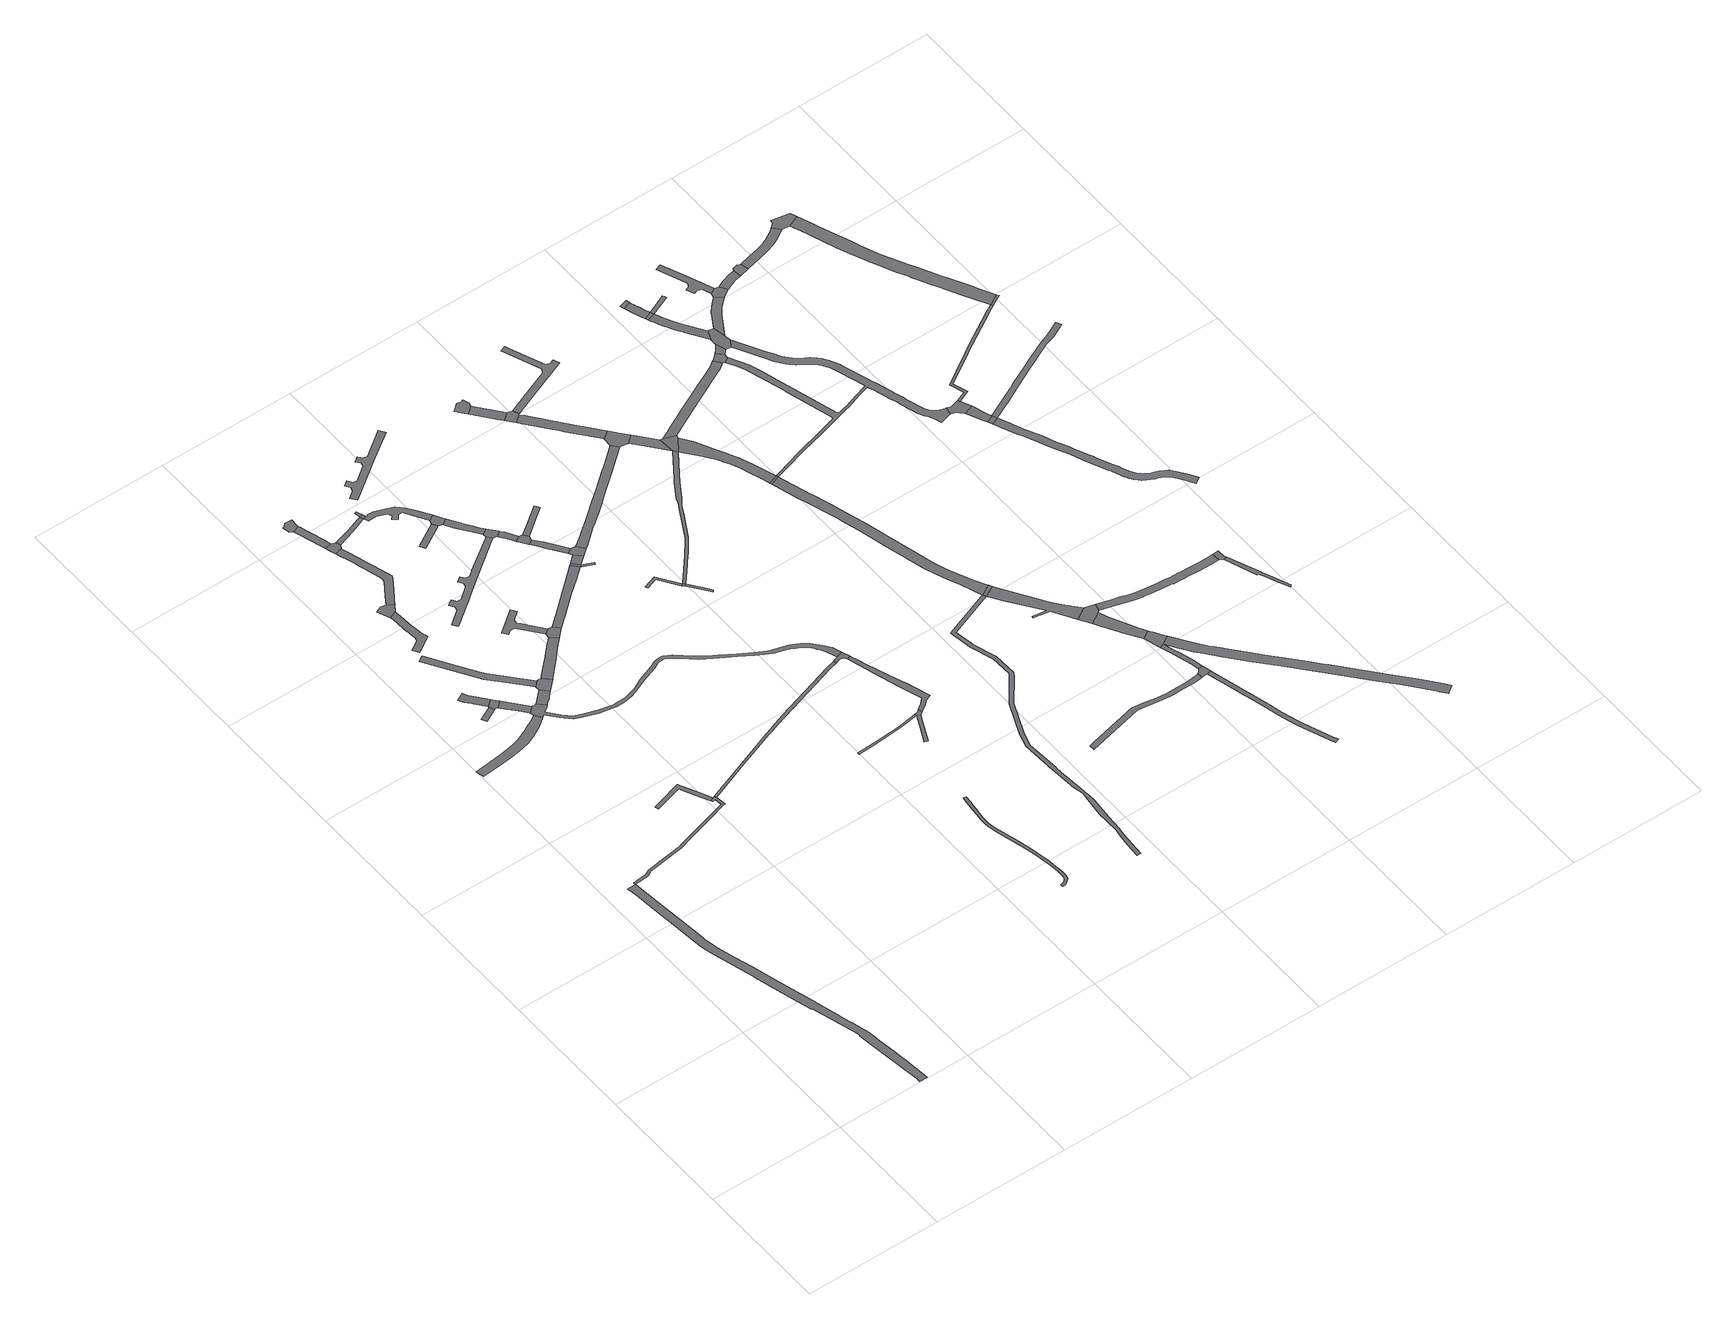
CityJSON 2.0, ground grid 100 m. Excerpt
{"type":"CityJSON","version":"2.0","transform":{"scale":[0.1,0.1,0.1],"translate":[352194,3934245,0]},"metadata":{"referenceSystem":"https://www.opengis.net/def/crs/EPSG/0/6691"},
"CityObjects":{
"road1":{"type":"Road","attributes":{"RoadStructureAttribute.sectionType":"1"},"geometry":[{"type":"MultiSurface","lod":"1","boundaries":[[[0,1,2,3,4,5,6,7,8,9,10,11,12,13,14,15,16,17,18,19,20,21,22,23,24,25,26,27,28,29,30,31,32,33,34,35,36,37,38,39,40,41,42,43,44,45,46,47,48,49,50,51,52,53,54,55,56,57,58,59]]]}]},
"road2":{"type":"Road","attributes":{"RoadStructureAttribute.sectionType":"1"},"geometry":[{"type":"MultiSurface","lod":"1","boundaries":[[[60,61,62,63,64,65,66,67,68,69,70,71,72,73,74,75,76,58,77,78,79,80,81,82,83,84,85,86,87,88,89,90,91,92,93,94,95]]]}]},
"road3":{"type":"Road","attributes":{"RoadStructureAttribute.sectionType":"1"},"geometry":[{"type":"MultiSurface","lod":"1","boundaries":[[[96,97,98,99,100,101,102,103,104,105,106,107,108,109,110,111,112,113,114,115,116,117,118,119,120]]]}]},
"road4":{"type":"Road","attributes":{"RoadStructureAttribute.sectionType":"1"},"geometry":[{"type":"MultiSurface","lod":"1","boundaries":[[[121,122,123,124]]]}]},
"road5":{"type":"Road","attributes":{"RoadStructureAttribute.sectionType":"1"},"geometry":[{"type":"MultiSurface","lod":"1","boundaries":[[[125,126,127,128,129,130,131,132]]]}]},
"road6":{"type":"Road","geometry":[{"type":"MultiSurface","lod":"1","boundaries":[[[133,134,129,128,121,124,135,136]]]}]},
"road7":{"type":"Road","geometry":[{"type":"MultiSurface","lod":"1","boundaries":[[[137,138,139,140,141,142,143,144,145,60,95]]]}]},
"road8":{"type":"Road","attributes":{"RoadStructureAttribute.sectionType":"1"},"geometry":[{"type":"MultiSurface","lod":"1","boundaries":[[[146,147,133,136,148,149,150,151]]]}]},
"road9":{"type":"Road","attributes":{"RoadStructureAttribute.sectionType":"1"},"geometry":[{"type":"MultiSurface","lod":"1","boundaries":[[[152,153,154,155,156,157,158,159,160,161,162,163,164,165,166,167,168,169,170]]]}]},
"road10":{"type":"Road","attributes":{"RoadStructureAttribute.sectionType":"1"},"geometry":[{"type":"MultiSurface","lod":"1","boundaries":[[[171,172,173,174,175,176,177,178,179,180,181,182,183,184,185,186,187,188,189,190,191,192,193,194]]]}]},
"road11":{"type":"Road","geometry":[{"type":"MultiSurface","lod":"1","boundaries":[[[195,196,197,198,199,200,201,202,203,204]]]}]},
"road12":{"type":"Road","geometry":[{"type":"MultiSurface","lod":"1","boundaries":[[[205,206,207,208,209,171,194]]]}]},
"road13":{"type":"Road","geometry":[{"type":"MultiSurface","lod":"1","boundaries":[[[210,211,170,169,204,203,212]]]}]},
"road14":{"type":"Road","attributes":{"RoadStructureAttribute.sectionType":"1"},"geometry":[{"type":"MultiSurface","lod":"1","boundaries":[[[213,214,215,216,217,218,219,220,221,222,223,224,225,226,227,228,229,230,231,232,233,234,235,206,205]]]}]},
"road15":{"type":"Road","geometry":[{"type":"MultiSurface","lod":"1","boundaries":[[[236,237,238,239,240,241,242,243]]]}]},
"road16":{"type":"Road","attributes":{"RoadStructureAttribute.sectionType":"1"},"geometry":[{"type":"MultiSurface","lod":"1","boundaries":[[[244,245,246,247,236,243,248,249,250,251,252,253,254]]]}]},
"road17":{"type":"Road","geometry":[{"type":"MultiSurface","lod":"1","boundaries":[[[253,255,225,224,256,257,254]]]}]},
"road18":{"type":"Road","attributes":{"RoadStructureAttribute.sectionType":"1"},"geometry":[{"type":"MultiSurface","lod":"1","boundaries":[[[258,259,260,261,262,263,264,265,266,267,268,269,270,271,272,273,274,275,276,277,210,212]]]}]},
"road19":{"type":"Road","geometry":[{"type":"MultiSurface","lod":"1","boundaries":[[[278,279,280,281,282,283,284,285,286,287,288,289,290]]]}]},
"road20":{"type":"Road","attributes":{"RoadStructureAttribute.sectionType":"1"},"geometry":[{"type":"MultiSurface","lod":"1","boundaries":[[[291,292,293,294,295,296,297,298,299,300,301,302,303,304,305,306,307,257,256]]]}]},
"road21":{"type":"Road","geometry":[{"type":"MultiSurface","lod":"1","boundaries":[[[289,308,268,267,309,310,290]]]}]},
"road22":{"type":"Road","attributes":{"RoadStructureAttribute.sectionType":"1"},"geometry":[{"type":"MultiSurface","lod":"1","boundaries":[[[311,312,313,314,315,316,317,318,319,320,321,322,323,324,325,326,327,328,329,330,331,332,333,334,335,336,337,338,339,340,341]]]}]},
"road23":{"type":"Road","geometry":[{"type":"MultiSurface","lod":"1","boundaries":[[[342,343,299,298,344,345]]]}]},
"road24":{"type":"Road","geometry":[{"type":"MultiSurface","lod":"1","boundaries":[[[346,347,342,345]]]}]},
"road25":{"type":"Road","attributes":{"RoadStructureAttribute.sectionType":"1"},"geometry":[{"type":"MultiSurface","lod":"1","boundaries":[[[106,105,348,349,350,351,352,353,354,355,356,357,358,359,360,361,362,363,364,365,366,367,368,369,370,371,372,373,374,375,376,377,378,379,380,381,382,383,384,385,386,387,388,389,390,391,392,393,394,395,396,397,398,399,400,401,402,403,404,405,406,407,408,409,410,411,412,413,414,415,416,417,418,419,420,421,422,423,424,425,426,427,428,429,430,431,432,433,434,435,436,198,197,437,438,439,440,146,151]]]}]},
"road26":{"type":"Road","attributes":{"RoadStructureAttribute.sectionType":"1"},"geometry":[{"type":"MultiSurface","lod":"1","boundaries":[[[441,442,443,444,445,446,447,94,93,448,449,450,451,452,453,454,455]]]}]},
"road27":{"type":"Road","attributes":{"RoadStructureAttribute.sectionType":"1"},"geometry":[{"type":"MultiSurface","lod":"1","boundaries":[[[456,457,458,459]]]}]},
"road28":{"type":"Road","attributes":{"RoadStructureAttribute.sectionType":"1"},"geometry":[{"type":"MultiSurface","lod":"1","boundaries":[[[460,461,462,463,464,465,466,467,468,344,298,469,470,471,472,473,474,475,476,477,478,479,480,481]]]}]},
"road29":{"type":"Road","attributes":{"RoadStructureAttribute.sectionType":"1"},"geometry":[{"type":"MultiSurface","lod":"1","boundaries":[[[482,483,484,485,486,487,488,489,490,491,492,493,494,495,496,497,498,499,500,501,502,503,504,505,506,507,508,509,510,511,512,513,514,515,516,517,518,519,520,521,522,523,524,525,526,527,528,529,530,531,532,533,534,535,536,537,538,539]]]}]},
"road30":{"type":"Road","attributes":{"RoadStructureAttribute.sectionType":"1"},"geometry":[{"type":"MultiSurface","lod":"1","boundaries":[[[540,541,542,543,544,545,546,547,310,309,548,549,550,551,552,553,554]]]}]},
"road31":{"type":"Road","geometry":[{"type":"MultiSurface","lod":"1","boundaries":[[[480,459,458,555,556,557,558,481]]]}]},
"road32":{"type":"Road","attributes":{"RoadStructureAttribute.sectionType":"1"},"geometry":[{"type":"MultiSurface","lod":"1","boundaries":[[[556,559,560,561,562,563,564,565,566,557]]]}]},
"road33":{"type":"Road","geometry":[{"type":"MultiSurface","lod":"1","boundaries":[[[340,567,568,569,570,562,561,341]]]}]},
"road34":{"type":"Road","attributes":{"RoadStructureAttribute.sectionType":"1"},"geometry":[{"type":"MultiSurface","lod":"1","boundaries":[[[571,572,573,574,575,576,577,578,579,580,581,582,583,584,585,586,587,588]]]}]},
"road35":{"type":"Road","attributes":{"RoadStructureAttribute.sectionType":"1"},"geometry":[{"type":"MultiSurface","lod":"1","boundaries":[[[589,590,591,568,567,592,593,594]]]}]},
"road36":{"type":"Road","geometry":[{"type":"MultiSurface","lod":"1","boundaries":[[[595,596,597,598,599,589,594]]]}]},
"road37":{"type":"Road","attributes":{"RoadStructureAttribute.sectionType":"1"},"geometry":[{"type":"MultiSurface","lod":"1","boundaries":[[[600,601,602,603,604,605,606,607,608,609,610,611,612,613,607]]]}]},
"road38":{"type":"Road","geometry":[{"type":"MultiSurface","lod":"1","boundaries":[[[614,540,554,615,616]]]}]},
"road39":{"type":"Road","attributes":{"RoadStructureAttribute.sectionType":"1"},"geometry":[{"type":"MultiSurface","lod":"1","boundaries":[[[617,618,619,597,596,620,621,622,623,624]]]}]},
"road40":{"type":"Road","attributes":{"RoadStructureAttribute.sectionType":"1"},"geometry":[{"type":"MultiSurface","lod":"1","boundaries":[[[625,626,614,616]]]}]},
"road41":{"type":"Road","geometry":[{"type":"MultiSurface","lod":"1","boundaries":[[[615,627,628,616]]]}]},
"road42":{"type":"Road","geometry":[{"type":"MultiSurface","lod":"1","boundaries":[[[629,626,625,630,631,632,617,624]]]}]},
"road43":{"type":"Road","attributes":{"RoadStructureAttribute.sectionType":"1"},"geometry":[{"type":"MultiSurface","lod":"1","boundaries":[[[598,633,634,635,636,599]]]}]},
"road44":{"type":"Road","attributes":{"RoadStructureAttribute.sectionType":"1"},"geometry":[{"type":"MultiSurface","lod":"1","boundaries":[[[637,638,639,640,641,642]]]}]},
"road45":{"type":"Road","geometry":[{"type":"MultiSurface","lod":"1","boundaries":[[[643,644,600,607,613,645]]]}]},
"road46":{"type":"Road","geometry":[{"type":"MultiSurface","lod":"1","boundaries":[[[637,642,646,647]]]}]},
"road47":{"type":"Road","attributes":{"RoadStructureAttribute.sectionType":"1"},"geometry":[{"type":"MultiSurface","lod":"1","boundaries":[[[646,648,649,650,651,647]]]}]},
"road48":{"type":"Road","geometry":[{"type":"MultiSurface","lod":"1","boundaries":[[[454,652,653,654,655,656,657,658,659,397,396,660,661,455]]]}]},
"road49":{"type":"Road","attributes":{"RoadStructureAttribute.sectionType":"1"},"geometry":[{"type":"MultiSurface","lod":"1","boundaries":[[[662,663,664,665,666,667,668,669,670,671,672,659,658,673,674,675,676,677,678,679,680,681,643,645]]]}]},
"road50":{"type":"Road","attributes":{"RoadStructureAttribute.sectionType":"1"},"geometry":[{"type":"MultiSurface","lod":"1","boundaries":[[[682,683,684,685,686,687,688,689,690,691,692,693,632,631,694,695,696,697,698,699,700,701,702,703,704]]]}]},
"road51":{"type":"Road","geometry":[{"type":"MultiSurface","lod":"1","boundaries":[[[705,706,707,708,709,710,711,712,713]]]}]},
"road52":{"type":"Road","attributes":{"RoadStructureAttribute.sectionType":"1"},"geometry":[{"type":"MultiSurface","lod":"1","boundaries":[[[714,715,716,717,718,719,720,721,722,723,724,725,726,727,728,729,730,731,732,733,734,735,736,737,738,739,740,741,742,743,744,745,746,747,748,749,750,751,752,753,754,755,756,757,758,759,760,761,762,763]]]}]},
"road53":{"type":"Road","attributes":{"RoadStructureAttribute.sectionType":"1"},"geometry":[{"type":"MultiSurface","lod":"1","boundaries":[[[764,765,766,767,711,710,768,769,770,771,772]]]}]},
"road54":{"type":"Road","attributes":{"RoadStructureAttribute.sectionType":"1"},"geometry":[{"type":"MultiSurface","lod":"1","boundaries":[[[773,774,775,776,777,778,779,780,781,637,647,782,783,784,785,786,787,788,789,790,791,792,793]]]}]},
"road55":{"type":"Road","geometry":[{"type":"MultiSurface","lod":"1","boundaries":[[[771,794,795,796,797,798,799,772]]]}]},
"road56":{"type":"Road","attributes":{"RoadStructureAttribute.sectionType":"1"},"geometry":[{"type":"MultiSurface","lod":"1","boundaries":[[[800,801,802,803,804,805,806,807,808,809,810,811,812,813,814,797,796]]]}]},
"road57":{"type":"Road","geometry":[{"type":"MultiSurface","lod":"1","boundaries":[[[815,816,817,818,809,808,682,704]]]}]},
"road58":{"type":"Road","attributes":{"RoadStructureAttribute.sectionType":"1"},"geometry":[{"type":"MultiSurface","lod":"1","boundaries":[[[819,816,815,820,773]]]}]},
"road59":{"type":"Road","attributes":{"RoadStructureAttribute.sectionType":"1"},"geometry":[{"type":"MultiSurface","lod":"1","boundaries":[[[821,822,823,824,825,826,827,828,829,830,831,832,833,834,835,836,837,838,839,840,841,842,843,844,845,846,847,848,849]]]}]},
"road60":{"type":"Road","attributes":{"RoadStructureAttribute.sectionType":"1"},"geometry":[{"type":"MultiSurface","lod":"1","boundaries":[[[798,850,851,852,853,854,855,856,857,858,859,860,861,862,863,799]]]}]},
"road61":{"type":"Road","geometry":[{"type":"MultiSurface","lod":"1","boundaries":[[[864,865,866,819,773,793]]]}]},
"road62":{"type":"Road","attributes":{"RoadStructureAttribute.sectionType":"1"},"geometry":[{"type":"MultiSurface","lod":"1","boundaries":[[[867,868,869,870,871,872,873,874,875,876,877,878,879,880,881,882,883,884,885,886,887,888,889,890,891,892,893,864,793]]]}]},
"road63":{"type":"Road","geometry":[{"type":"MultiSurface","lod":"1","boundaries":[[[894,881,880,895,896]]]}]},
"road64":{"type":"Road","attributes":{"RoadStructureAttribute.sectionType":"1"},"geometry":[{"type":"MultiSurface","lod":"1","boundaries":[[[897,898,899,900,901,902,903,904,905,906,907,908,909,910,911,912,913,914,915,916,917,763,918,919,920,921,922,923,924,925,926,927,928,929,930,931,932,933,934,935,894,896]]]}]},
"road65":{"type":"Road","geometry":[{"type":"MultiSurface","lod":"1","boundaries":[[[918,763,762,936]]]}]},
"road66":{"type":"Road","geometry":[{"type":"MultiSurface","lod":"1","boundaries":[[[762,937,938,939,940,941,942,943,944,945,946,947,948,949,950,951,952,936]]]}]},
"road67":{"type":"Road","attributes":{"RoadStructureAttribute.sectionType":"1"},"geometry":[{"type":"MultiSurface","lod":"1","boundaries":[[[953,954,955,956,957,958,959,960,961,962,963,964,965,866,865,966,967,968,969,970,971,972]]]}]},
"road68":{"type":"Road","geometry":[{"type":"MultiSurface","lod":"1","boundaries":[[[973,974,975,976,947,946,977]]]}]},
"road69":{"type":"Road","attributes":{"RoadStructureAttribute.sectionType":"1"},"geometry":[{"type":"MultiSurface","lod":"1","boundaries":[[[978,979,980,981,982,983,984,985,986,987,973,977]]]}]},
"road70":{"type":"Road","geometry":[{"type":"MultiSurface","lod":"1","boundaries":[[[848,988,989,990,991,992,993,994,849]]]}]},
"road71":{"type":"Road","attributes":{"RoadStructureAttribute.sectionType":"1"},"geometry":[{"type":"MultiSurface","lod":"1","boundaries":[[[995,996,997,998,999,1000,1001,1002,1003,1004,1005,1006,1007,990,989,1008,1009,1010,1011,1012,1013,1014,1015,1016,1017,1018,1019]]]}]},
"road72":{"type":"Road","geometry":[{"type":"MultiSurface","lod":"1","boundaries":[[[1020,1021,1022,1023,983,982,1024]]]}]},
"road73":{"type":"Road","geometry":[{"type":"MultiSurface","lod":"1","boundaries":[[[1025,1026,1027,953,972,1028,1029,1030,1031,1032]]]}]},
"road74":{"type":"Road","geometry":[{"type":"MultiSurface","lod":"1","boundaries":[[[1033,1034,1035,1036]]]}]},
"road75":{"type":"Road","attributes":{"RoadStructureAttribute.sectionType":"1"},"geometry":[{"type":"MultiSurface","lod":"1","boundaries":[[[1034,1037,1038,1039,1040,1041,1042,1043,1044,1045,1046,1035]]]}]},
"road76":{"type":"Road","geometry":[{"type":"MultiSurface","lod":"1","boundaries":[[[1041,1047,1048,1042]]]}]},
"road77":{"type":"Road","attributes":{"RoadStructureAttribute.sectionType":"1"},"geometry":[{"type":"MultiSurface","lod":"1","boundaries":[[[1031,1049,1050,1051,1032]]]}]},
"road78":{"type":"Road","attributes":{"RoadStructureAttribute.sectionType":"1"},"geometry":[{"type":"MultiSurface","lod":"1","boundaries":[[[1047,1052,1053,1054,1055,1056,1057,1058,1059,1060,1061,1062,1063,1064,1065,1066,1067,1068,1048]]]}]},
"road79":{"type":"Road","attributes":{"RoadStructureAttribute.sectionType":"1"},"geometry":[{"type":"MultiSurface","lod":"1","boundaries":[[[1069,1070,993,992,1071,1072,1073,1074,1020,1075,1076,1077,1078,1079,1080,1081,1082,1083,1084,1085,1086,1087,1088,1089,1090,1091,1092,1093,1094,1095,1096,1097,1098,1099,1100,1101,1102,1103,1104,1105,1106,1107,1108,1109,1110,1111,1112,1113,1114,1115,1116,1117,1118,1021,1020,1024]]]}]},
"road80":{"type":"Road","attributes":{"RoadStructureAttribute.sectionType":"1"},"geometry":[{"type":"MultiSurface","lod":"1","boundaries":[[[1119,1120,1121,1122,1123,1124,1125,1126,1127,1128,1129,1130,1131,1132,1133,1134,1135,1136,975,974,1137,1138,1139,1140,1141,1142,1143,1144,1145,1146,1147,1148,1149,1150]]]}]},
"road81":{"type":"Road","geometry":[{"type":"MultiSurface","lod":"1","boundaries":[[[1151,1152,1153,1154,1155,1156,1157,1158,1159,1160,1161,1162,1163,1164,1165,1166,1167,1168,1169,1170,1171,1172,1173,1174,1175,1176,1177,1178,1179,1180,1181,1029,1028,1182,1183,1184,1185,1186,1187,1188,1189,1190,1191,1192,1193,1194,1195,894,1196,1197,1198,1199,1200,1201,1202,1203,1204,1205,1206,1207,1208,1209,1210,1211,1212,1213,1214,1215,1216,1217,1218,1219,1220,1221,1222,1223,1224,1225,1226,1227,1228,1229,1230,1231,1232,1233,1234,1235,1236,1237,1238,1239,1240,1241,1242,1243,1244,1245,1246,1247,1248,1249,1250,1251,1252,1253,1254,1255,1256,1257,1258,1259,1260,1261,1262]]]}]},
"road82":{"type":"Road","geometry":[{"type":"MultiSurface","lod":"1","boundaries":[[[1061,1060,1050,1049,1151,1262,1263,1264]]]}]},
"road83":{"type":"Road","attributes":{"RoadStructureAttribute.sectionType":"1"},"geometry":[{"type":"MultiSurface","lod":"1","boundaries":[[[1048,1265,1266,1267,1268,1269,1270,1042]]]}]},
"road84":{"type":"Road","attributes":{"RoadStructureAttribute.sectionType":"1"},"geometry":[{"type":"MultiSurface","lod":"1","boundaries":[[[1263,1271,1272,1273,1274,1275,1276,1277,1278,1279,1280,1264]]]}]},
"road85":{"type":"Road","attributes":{"RoadStructureAttribute.sectionType":"1"},"geometry":[{"type":"MultiSurface","lod":"1","boundaries":[[[1281,1282,1283,1284,1285,1286,1287,1288,1289,1290,1291,1292]]]}]},
"road86":{"type":"Road","geometry":[{"type":"MultiSurface","lod":"1","boundaries":[[[1275,1274,1293,1294,1295,1296,1297,1281,1292]]]}]},
"road87":{"type":"Road","geometry":[{"type":"MultiSurface","lod":"1","boundaries":[[[1298,1299,1300,1301,1119,1150,1302]]]}]},
"road88":{"type":"Road","attributes":{"RoadStructureAttribute.sectionType":"1"},"geometry":[{"type":"MultiSurface","lod":"1","boundaries":[[[1303,1304,1305,1306,1307,1308,1309,1310,1311,1312,1313,1314,1315,1298,1302]]]}]},
"road89":{"type":"Road","geometry":[{"type":"MultiSurface","lod":"1","boundaries":[[[1316,1317,1318,1319,1222,1221,1320,1321,1322,1323,1324,1325,1326,1327,1328,1329,1330]]]}]},
"road90":{"type":"Road","attributes":{"RoadStructureAttribute.sectionType":"1"},"geometry":[{"type":"MultiSurface","lod":"1","boundaries":[[[1331,1332,1333,1334,1296,1295,1335,1336,1337,1338]]]}]},
"road91":{"type":"Road","attributes":{"RoadStructureAttribute.sectionType":"1"},"geometry":[{"type":"MultiSurface","lod":"1","boundaries":[[[1339,1326,1325,1340,1341,1342,1343,1344]]]}]},
"road92":{"type":"Road","geometry":[{"type":"MultiSurface","lod":"1","boundaries":[[[1343,1345,1346,1347,1344]]]}]},
"road93":{"type":"Road","geometry":[{"type":"MultiSurface","lod":"1","boundaries":[[[1337,1348,1349,1350,1351,1338]]]}]},
"road94":{"type":"Road","attributes":{"RoadStructureAttribute.sectionType":"1"},"geometry":[{"type":"MultiSurface","lod":"1","boundaries":[[[1352,1353,1354,1355,1356,1357,1358,1359,1360,1361,1362,1363,1364,1365,1366,1367,1368,1369,1370,1371,1372,1373,1374,1375,1376,1377,1378,1379,1380,1381,1382,1383,1347,1346,1384,1385,1386,1387,1388,1389,1390,1391,1392,1393,1394,1395,1396,1397,1398,1399,1400,1401,1402,1403,1404,1405,1406,1407,1408,1409,1410,1411,1412]]]}]},
"road95":{"type":"Road","attributes":{"RoadStructureAttribute.sectionType":"1"},"geometry":[{"type":"MultiSurface","lod":"1","boundaries":[[[1413,1414,1415,1416,1417,1418,1419,1420,1421,1422,1423,1424,1349,1348,1425,1426,1427,1428,1429,1430,1431]]]}]},
"road96":{"type":"Road","attributes":{"RoadStructureAttribute.sectionType":"1"},"geometry":[{"type":"MultiSurface","lod":"1","boundaries":[[[1432,1433,1434,1435,1436,1437,1438,1439,1440,1441,1442,1443,1444,1445,1446,1447,1448,1449,1450,1451,1452,1453,1454,1316,1330]]]}]},
"road97":{"type":"Road","attributes":{"RoadStructureAttribute.sectionType":"1"},"geometry":[{"type":"MultiSurface","lod":"1","boundaries":[[[1455,1456,1457,1458,1459,1460,1461,1462,1463,1344,1347,1464,1465,1466,1467,1468,1469,1470,1471,1472,1473]]]}]},
"road98":{"type":"Road","geometry":[{"type":"MultiSurface","lod":"1","boundaries":[[[1474,1431,1430,1475,1476,1477,1478,1479]]]}]},
"road99":{"type":"Road","attributes":{"RoadStructureAttribute.sectionType":"1"},"geometry":[{"type":"MultiSurface","lod":"1","boundaries":[[[1480,1481,1482,1483,1484,1485,1486,1487,1488,1489,1490,1491,1492,1493,1494,1495,1496,1497,1498,1499,1476,1475,1500,1501,1502,1503,1504,1505,1506,1507,1508,1509,1510,1511,1512,1513,1514,1515,1516,1517,1518,1519,1520,1521,1522,1442,1523]]]}]},
"road100":{"type":"Road","geometry":[{"type":"MultiSurface","lod":"1","boundaries":[[[1442,1441,1524,1525,1523]]]}]}
},
"vertices":[
[171,2326,0],[183,2202,0],[205,1987,0],[225,1783,0],[229,1739,0],[234,1714,0],[248,1656,0],[325,1385,0],[339,1337,0],[341,1327,0],[424,1032,0],[445,958,0],[462,894,0],[469,896,0],[549,617,0],[565,562,0],[570,537,0],[564,537,0],[577,445,0],[579,433,0],[594,328,0],[632,39,0],[632,32,0],[631,7,0],[688,4,0],[688,34,0],[688,36,0],[669,217,0],[666,241,0],[661,293,0],[638,452,0],[633,484,0],[624,544,0],[616,572,0],[594,657,0],[588,674,0],[586,682,0],[582,694,0],[580,700,0],[575,717,0],[562,766,0],[536,862,0],[527,893,0],[526,896,0],[509,959,0],[453,1151,0],[439,1203,0],[426,1252,0],[398,1350,0],[380,1411,0],[345,1537,0],[306,1673,0],[292,1739,0],[288,1757,0],[287,1771,0],[285,1792,0],[266,1986,0],[244,2194,0],[222,2399,0],[160,2399,0],
[1022,2674,0],[1027,2665,0],[1032,2664,0],[1050,2670,0],[1056,2616,0],[1035,2609,0],[909,2572,0],[699,2510,0],[642,2493,0],[633,2489,0],[603,2485,0],[601,2484,0],[459,2463,0],[453,2462,0],[362,2449,0],[321,2429,0],[220,2417,0],[258,2403,0],[327,2411,0],[364,2430,0],[453,2444,0],[458,2445,0],[601,2466,0],[603,2466,0],[636,2471,0],[662,2480,0],[699,2491,0],[745,2504,0],[781,2515,0],[918,2555,0],[1060,2598,0],[1079,2603,0],[1069,2673,0],[1068,2677,0],[1062,2694,0],[1048,2689,0],
[171,3714,0],[244,3722,0],[262,3724,0],[326,3734,0],[356,3741,0],[407,3754,0],[464,3778,0],[526,3811,0],[544,3823,0],[609,3872,0],[574,3919,0],[529,3891,0],[474,3863,0],[460,3855,0],[431,3840,0],[371,3817,0],[328,3803,0],[247,3786,0],[230,3785,0],[167,3777,0],[128,3772,0],[118,3772,0],[92,3769,0],[3,3759,0],[16,3700,0],
[393,4141,0],[294,4089,0],[312,4054,0],[412,4105,0],
[298,4270,0],[330,4231,0],[336,4223,0],[396,4153,0],[441,4191,0],[348,4302,0],[331,4336,0],[276,4308,0],
[480,4143,0],[448,4182,0],[420,4110,0],[436,4107,0],
[1001,2785,0],[939,2914,0],[761,2861,0],[713,2847,0],[714,2843,0],[721,2818,0],[923,2878,0],[975,2771,0],[1022,2675,0],
[610,3987,0],[539,4073,0],[449,4092,0],[475,4062,0],[510,4021,0],[571,3951,0],
[724,4188,0],[638,4283,0],[625,4298,0],[623,4300,0],[550,4381,0],[526,4419,0],[442,4549,0],[323,4741,0],[281,4714,0],[400,4522,0],[466,4419,0],[510,4350,0],[622,4227,0],[624,4225,0],[650,4196,0],[696,4145,0],[722,4116,0],[733,4104,0],[768,4140,0],
[361,5115,0],[363,5110,0],[365,5083,0],[367,5057,0],[370,4985,0],[376,4943,0],[377,4931,0],[382,4888,0],[374,4862,0],[302,4815,0],[329,4773,0],[334,4776,0],[449,4850,0],[443,4873,0],[435,4906,0],[433,4914,0],[428,4960,0],[426,4972,0],[424,4985,0],[420,5052,0],[420,5064,0],[419,5088,0],[418,5115,0],[413,5137,0],
[704,4043,0],[691,4031,0],[648,3988,0],[695,3938,0],[717,3959,0],[727,3963,0],[740,3976,0],[752,3989,0],[784,4021,0],[733,4072,0],
[448,5188,0],[404,5219,0],[368,5225,0],[321,5205,0],[341,5160,0],
[802,4141,0],[784,4140,0],[853,4090,0],
[470,5219,0],[481,5236,0],[549,5338,0],[581,5390,0],[538,5533,0],[533,5549,0],[523,5575,0],[517,5602,0],[502,5651,0],[484,5707,0],[477,5727,0],[464,5763,0],[415,5747,0],[427,5710,0],[438,5677,0],[457,5620,0],[469,5575,0],[473,5560,0],[482,5541,0],[504,5467,0],[519,5413,0],[515,5383,0],[447,5283,0],
[365,6079,0],[363,6084,0],[368,6146,0],[315,6150,0],[295,6128,0],[282,6126,0],[290,6075,0],[316,6059,0],
[426,5888,0],[395,5987,0],[384,6022,0],[370,6067,0],[336,5999,0],[349,5959,0],[352,5946,0],[362,5916,0],[370,5891,0],[392,5824,0],[441,5837,0],
[397,5801,0],[482,5792,0],[470,5826,0],
[858,4095,0],[895,4133,0],[967,4207,0],[975,4215,0],[976,4216,0],[990,4231,0],[1053,4298,0],[1069,4314,0],[1077,4322,0],[1098,4343,0],[1048,4384,0],[1017,4355,0],[1008,4349,0],[1005,4345,0],[991,4330,0],[932,4271,0],[918,4257,0],[915,4253,0],[902,4241,0],[813,4152,0],
[1025,4526,0],[977,4585,0],[960,4605,0],[964,4634,0],[1024,4681,0],[997,4716,0],[837,4592,0],[863,4557,0],[892,4579,0],[923,4576,0],[950,4543,0],[1051,4420,0],[1085,4445,0],
[610,5836,0],[615,5838,0],[633,5844,0],[641,5847,0],[643,5848,0],[665,5856,0],[710,5873,0],[729,5880,0],[719,5907,0],[702,5900,0],[655,5883,0],[644,5879,0],[642,5878,0],[624,5872,0],[605,5865,0],[605,5866,0],[600,5864,0],
[1050,4412,0],[1159,4401,0],[1119,4445,0],
[1206,5266,0],[1006,5124,0],[1000,5119,0],[966,5094,0],[936,5098,0],[913,5129,0],[877,5101,0],[900,5071,0],[896,5041,0],[865,5017,0],[806,4970,0],[776,4974,0],[754,5004,0],[712,4977,0],[735,4946,0],[736,4945,0],[732,4915,0],[640,4846,0],[631,4840,0],[630,4839,0],[631,4836,0],[654,4800,0],[659,4804,0],[805,4911,0],[811,4915,0],[934,5013,0],[1015,5073,0],[1193,5204,0],[1242,5240,0],[1278,5264,0],[1247,5295,0],
[724,5905,0],[720,5907,0],[754,5889,0],[746,5912,0],
[730,5955,0],[712,5950,0],
[618,3879,0],[620,3880,0],[621,3881,0],[628,3886,0],[630,3883,0],[694,3806,0],[757,3747,0],[818,3721,0],[919,3685,0],[961,3678,0],[1031,3666,0],[1092,3666,0],[1115,3667,0],[1164,3678,0],[1215,3696,0],[1298,3735,0],[1418,3779,0],[1456,3799,0],[1474,3804,0],[1513,3806,0],[1538,3793,0],[1569,3769,0],[1596,3750,0],[1601,3745,0],[1686,3670,0],[1756,3626,0],[1778,3612,0],[1791,3605,0],[1889,3544,0],[1981,3489,0],[2059,3444,0],[2080,3433,0],[2091,3427,0],[2095,3424,0],[2186,3398,0],[2190,3395,0],[2217,3381,0],[2255,3362,0],[2280,3346,0],[2286,3338,0],[2295,3331,0],[2305,3319,0],[2315,3305,0],[2323,3293,0],[2336,3274,0],[2348,3257,0],[2358,3240,0],[2359,3238,0],[2384,3166,0],[2429,3183,0],[2406,3246,0],[2405,3248,0],[2369,3300,0],[2316,3357,0],[2309,3363,0],[2271,3394,0],[2205,3427,0],[2148,3445,0],[2129,3450,0],[2069,3467,0],[1993,3510,0],[1902,3565,0],[1805,3626,0],[1775,3644,0],[1714,3683,0],[1689,3705,0],[1621,3761,0],[1620,3762,0],[1572,3800,0],[1551,3814,0],[1519,3830,0],[1506,3830,0],[1471,3830,0],[1443,3821,0],[1411,3804,0],[1288,3757,0],[1211,3718,0],[1155,3699,0],[1119,3692,0],[1062,3691,0],[1026,3690,0],[975,3700,0],[924,3711,0],[827,3744,0],[771,3768,0],[770,3769,0],[711,3821,0],[648,3900,0],[681,3924,0],[647,3988,0],[621,3986,0],[619,3986,0],[618,3986,0],
[2283,3133,0],[1812,2978,0],[1736,2951,0],[1680,2931,0],[1644,2918,0],[1389,2822,0],[1366,2813,0],[1372,2796,0],[1650,2901,0],[1680,2911,0],[1743,2934,0],[1815,2959,0],[2290,3111,0],[2351,3127,0],[2344,3150,0],
[866,5487,0],[889,5448,0],[1067,5552,0],[1044,5591,0],
[1048,5718,0],[1042,5727,0],[993,5799,0],[947,5844,0],[889,5865,0],[813,5893,0],[799,5894,0],[773,5895,0],[756,5884,0],[745,5847,0],[752,5846,0],[764,5847,0],[804,5848,0],[820,5842,0],[878,5821,0],[886,5792,0],[869,5772,0],[900,5746,0],[923,5774,0],[954,5777,0],[1051,5620,0],[1093,5645,0],
[2357,775,0],[2370,781,0],[2381,788,0],[2390,795,0],[2399,805,0],[2405,816,0],[2408,826,0],[2411,841,0],[2411,855,0],[2411,887,0],[2408,916,0],[2403,962,0],[2396,1013,0],[2387,1065,0],[2375,1124,0],[2364,1175,0],[2346,1247,0],[2307,1394,0],[2297,1435,0],[2292,1462,0],[2290,1482,0],[2289,1501,0],[2290,1532,0],[2292,1556,0],[2295,1583,0],[2300,1624,0],[2308,1693,0],[2313,1739,0],[2293,1742,0],[2291,1725,0],[2280,1627,0],[2275,1586,0],[2272,1558,0],[2270,1533,0],[2269,1501,0],[2270,1481,0],[2272,1459,0],[2277,1431,0],[2287,1389,0],[2326,1242,0],[2344,1171,0],[2356,1119,0],[2367,1061,0],[2376,1010,0],[2384,960,0],[2389,914,0],[2391,886,0],[2391,855,0],[2391,843,0],[2389,831,0],[2387,824,0],[2382,817,0],[2376,809,0],[2369,804,0],[2361,798,0],[2350,794,0],[2334,790,0],[2339,771,0],
[1520,4789,0],[1467,4744,0],[1462,4739,0],[1446,4724,0],[1376,4664,0],[1204,4516,0],[1177,4493,0],[1171,4488,0],[1174,4415,0],[1189,4428,0],[1201,4439,0],[1232,4461,0],[1392,4600,0],[1478,4668,0],[1563,4740,0],
[1089,5546,0],[1096,5544,0],[1139,5571,0],[1120,5601,0],
[1134,5479,0],[1224,5357,0],[1248,5324,0],[1288,5352,0],[1264,5382,0],[1237,5420,0],[1193,5483,0],[1192,5485,0],
[1307,5258,0],[1343,5285,0],[1338,5292,0],[1315,5319,0],
[1069,6286,0],[1039,6290,0],[1014,6322,0],[1005,6315,0],[979,6294,0],[1002,6265,0],[998,6235,0],[892,6161,0],[861,6166,0],[840,6197,0],[803,6172,0],[825,6140,0],[820,6110,0],[767,6071,0],[796,6030,0],[1094,6242,0],[1284,6377,0],[1255,6418,0],
[1411,5176,0],[1363,5260,0],[1360,5264,0],[1313,5247,0],[1359,5178,0],[1376,5153,0],
[1407,5108,0],[1426,5083,0],[1458,5108,0],[1464,5137,0],[1441,5172,0],
[2478,2486,0],[2334,2464,0],[2134,2449,0],[1997,2445,0],[1997,2429,0],[2135,2434,0],[2336,2449,0],[2481,2471,0],[2451,2407,0],[2384,2265,0],[2407,2257,0],[2475,2402,0],[2489,2432,0],[2502,2459,0],
[1533,4800,0],[1570,4737,0],[1576,4751,0],
[1608,4901,0],[1508,5044,0],[1495,5061,0],[1437,5068,0],[1454,5043,0],[1503,4972,0],[1521,4947,0],[1571,4875,0],
[1637,4801,0],[1589,4849,0],
[1652,4699,0],[1660,4716,0],
[1582,4859,0],[1679,4834,0],[1689,4842,0],[1647,4895,0],
[1560,5209,0],[1669,5290,0],[1645,5323,0],[1536,5242,0],
[1988,4240,0],[1882,4392,0],[1787,4360,0],[1795,4343,0],[1875,4370,0],[1973,4230,0],
[2517,2503,0],[2505,2491,0],[2529,2477,0],
[1987,4216,0],[2002,4227,0],
[2053,4128,0],[2098,4068,0],[2109,4084,0],[2068,4140,0],
[2374,3134,0],[2389,3138,0],[2392,3138,0],[2402,3134,0],[2411,3132,0],[2418,3124,0],[2425,3113,0],[2451,3123,0],[2380,3162,0],[2346,3152,0],
[2578,2510,0],[2605,2539,0],[2650,2554,0],[2611,2674,0],[2598,2715,0],[2569,2794,0],[2518,2932,0],[2513,2944,0],[2496,2984,0],[2464,3090,0],[2458,3105,0],[2431,3099,0],[2437,3078,0],[2466,2973,0],[2482,2922,0],[2543,2729,0],[2553,2699,0],[2595,2570,0],[2559,2532,0],[2552,2527,0],
[2334,5442,0],[2252,5374,0],[2190,5323,0],[2182,5316,0],[2165,5304,0],[2016,5182,0],[2001,5170,0],[1962,5138,0],[1850,5048,0],[1800,5011,0],[1745,4969,0],[1704,4937,0],[1703,4853,0],[1735,4879,0],[1834,4960,0],[1846,4968,0],[1897,5006,0],[1931,5033,0],[1949,5048,0],[1990,5080,0],[2049,5130,0],[2190,5245,0],[2373,5395,0],
[1810,6295,0],[1783,6302,0],[1729,6259,0],[1744,6240,0],[1745,6238,0],[1786,6188,0],[1838,6232,0],[1846,6261,0],[1829,6303,0],
[3415,3029,0],[3070,2897,0],[3074,2870,0],[3082,2814,0],[3094,2729,0],[3151,2563,0],[3156,2402,0],[3000,2200,0],[2898,1955,0],[2869,1852,0],[2881,1594,0],[2883,1570,0],[2897,1391,0],[2897,1384,0],[2913,1318,0],[2907,1287,0],[2887,1115,0],[2891,1042,0],[2892,951,0],[2881,889,0],[2873,807,0],[2865,701,0],[2892,699,0],[2899,796,0],[2906,893,0],[2911,936,0],[2912,949,0],[2919,1067,0],[2935,1234,0],[2934,1289,0],[2930,1325,0],[2926,1374,0],[2924,1390,0],[2912,1549,0],[2909,1587,0],[2909,1595,0],[2894,1846,0],[2913,1910,0],[2927,1955,0],[3024,2186,0],[3158,2356,0],[3184,2393,0],[3178,2568,0],[3121,2735,0],[3121,2752,0],[3108,2831,0],[3101,2879,0],[3301,2956,0],[3435,3007,0],[3423,3032,0],
[1977,6059,0],[1916,6138,0],[1912,6143,0],[1857,6209,0],[1873,6080,0],[1894,6055,0],[1903,6044,0],[1931,6009,0],[1983,6051,0],
[2615,5167,0],[2482,4980,0],[2462,4953,0],[2390,4835,0],[2378,4800,0],[2352,4753,0],[2234,4537,0],[2212,4511,0],[2143,4422,0],[2109,4352,0],[2121,4366,0],[2175,4429,0],[2241,4516,0],[2252,4530,0],[2337,4686,0],[2379,4764,0],[2381,4767,0],[2420,4817,0],[2492,4934,0],[2529,4986,0],[2638,5140,0],
[1963,5969,0],[1965,5967,0],[1979,5950,0],[2032,5993,0],[2041,5997,0],[2023,6042,0],
[2006,5916,0],[2053,5858,0],[2083,5820,0],[2127,5766,0],[2153,5733,0],[2177,5704,0],[2213,5660,0],[2331,5514,0],[2336,5507,0],[2390,5551,0],[2291,5673,0],[2266,5705,0],[2235,5742,0],[2151,5847,0],[2057,5965,0],
[2432,5388,0],[2487,5432,0],[2433,5497,0],[2425,5508,0],
[2604,5290,0],[2466,5348,0],
[4076,1684,0],[4002,1675,0],[3836,1674,0],[3804,1678,0],[3767,1683,0],[3727,1689,0],[3689,1696,0],[3616,1707,0],[3590,1708,0],[3563,1704,0],[3546,1700,0],[3489,1687,0],[3395,1664,0],[3230,1623,0],[3190,1612,0],[3193,1573,0],[3604,1671,0],[3636,1670,0],[3662,1666,0],[3721,1656,0],[3757,1650,0],[3840,1641,0],[3876,1640,0],[3895,1640,0],[3950,1642,0],[4034,1641,0],[4073,1644,0],[4097,1648,0],[4090,1687,0],
[2228,6074,0],[2296,6102,0],[2503,6186,0],[2484,6231,0],[2450,6218,0],[2421,6228,0],[2322,6476,0],[2311,6504,0],[2292,6496,0],[2269,6486,0],[2379,6212,0],[2366,6184,0],[2276,6147,0],[2078,6065,0],
[2707,5238,0],[2714,5259,0],[2626,5286,0],
[2738,5015,0],[2761,4985,0],[2779,4957,0],[2794,4935,0],[2798,4928,0],[2804,4918,0],[2811,4905,0],[2838,4854,0],[2858,4808,0],[2865,4792,0],[2887,4730,0],[2910,4665,0],[2912,4657,0],[2934,4588,0],[3001,4609,0],[2962,4732,0],[2944,4778,0],[2915,4856,0],[2915,4857,0],[2907,4875,0],[2901,4888,0],[2878,4933,0],[2868,4955,0],[2868,4956,0],[2831,5027,0],[2822,5044,0],[2766,5153,0],
[3007,4593,0],[2935,4583,0],[2939,4571,0],
[2946,4547,0],[3001,4369,0],[3016,4322,0],[3090,4096,0],[3099,4065,0],[3100,4061,0],[3138,3931,0],[3147,3892,0],[3192,3716,0],[3222,3601,0],[3224,3596,0],[3229,3568,0],[3253,3483,0],[3254,3478,0],[3268,3431,0],[3270,3422,0],[3294,3357,0],[3299,3343,0],[3328,3265,0],[3366,3179,0],[3422,3034,0],[3501,3076,0],[3498,3082,0],[3454,3159,0],[3382,3320,0],[3366,3366,0],[3341,3438,0],[3305,3568,0],[3287,3640,0],[3249,3786,0],[3210,3938,0],[3162,4100,0],[3147,4149,0],[3129,4210,0],[3120,4239,0],[3084,4351,0],[3083,4355,0],[3042,4478,0],[3017,4560,0],
[3515,3052,0],
[3456,2972,0],[3498,2913,0],[3603,2769,0],[3663,2684,0],[3561,2701,0],[3559,2686,0],[3573,2684,0],[3676,2666,0],[3690,2642,0],[3771,2508,0],[3862,2563,0],[3767,2670,0],[3716,2735,0],[3705,2753,0],[3691,2774,0],[3550,2991,0],
[3274,5621,0],[3268,5617,0],[3267,5617,0],[3251,5604,0],[3224,5589,0],[3216,5585,0],[3049,5501,0],[2859,5405,0],[2793,5372,0],[2787,5369,0],[2696,5322,0],[2694,5321,0],[2650,5299,0],[2766,5286,0],[3004,5407,0],[3067,5439,0],[3200,5507,0],[3269,5541,0],[3307,5568,0],[3311,5571,0],
[3909,2476,0],[3921,2489,0],[3936,2541,0],[3898,2552,0],[3823,2424,0],
[3833,2407,0],[3858,2365,0],[3860,2362,0],[3941,2228,0],[4001,2130,0],[4063,2167,0],[4054,2182,0],[4030,2223,0],[3964,2350,0],[3933,2419,0],
[4110,1651,0],[4138,1652,0],[4170,1662,0],[4170,1664,0],[4156,1725,0],[4123,1718,0],[4104,1694,0],
[4444,756,0],[4363,959,0],[4348,1009,0],[4333,1056,0],[4314,1117,0],[4301,1168,0],[4290,1214,0],[4276,1267,0],[4263,1319,0],[4251,1365,0],[4247,1382,0],[4209,1527,0],[4171,1658,0],[4187,1479,0],[4215,1374,0],[4221,1351,0],[4236,1292,0],[4270,1161,0],[4283,1109,0],[4320,987,0],[4328,957,0],[4341,925,0],[4411,745,0],[4428,706,0],[4460,720,0],
[4072,2018,0],[4132,2058,0],[4122,2073,0],[4085,2130,0],[4040,2008,0],
[3317,5657,0],[3296,5639,0],[3287,5631,0],[3326,5566,0],[3365,5587,0],[3362,5594,0],[3366,5620,0],[3322,5662,0],
[3091,6336,0],[3100,6307,0],[3157,6325,0],[3149,6354,0],
[3121,6238,0],[3130,6214,0],[3135,6199,0],[3143,6180,0],[3151,6160,0],[3207,6183,0],[3202,6195,0],[3194,6214,0],[3177,6262,0],[3159,6317,0],
[3160,6139,0],[3220,6155,0],
[3396,5648,0],[3371,5719,0],[3345,5687,0],
[3169,6119,0],[3178,6098,0],[3199,6053,0],[3225,6004,0],[3239,5979,0],[3256,5950,0],[3274,5925,0],[3276,5918,0],[3371,5771,0],[3399,5841,0],[3297,6000,0],[3282,6026,0],[3267,6053,0],[3254,6079,0],[3241,6106,0],[3229,6132,0],[3222,6151,0],
[4061,1942,0],[4110,1780,0],[4142,1788,0],[4120,1863,0],[4108,1904,0],[4095,1941,0],[4124,1941,0],[4139,1916,0],[4162,1882,0],[4184,1851,0],[4228,1799,0],[4300,1711,0],[4327,1680,0],[4327,1679,0],[4377,1621,0],[4428,1562,0],[4459,1527,0],[4486,1496,0],[4535,1440,0],[4549,1425,0],[4651,1306,0],[4733,1210,0],[4956,954,0],[4986,919,0],[5044,852,0],[5115,770,0],[5194,670,0],[5201,661,0],[5206,654,0],[5240,610,0],[5297,653,0],[5264,699,0],[5164,821,0],[5039,964,0],[4787,1258,0],[4778,1267,0],[4752,1297,0],[4704,1353,0],[4594,1481,0],[4547,1534,0],[4506,1580,0],[4482,1607,0],[4479,1612,0],[4458,1636,0],[4356,1756,0],[4348,1766,0],[4308,1812,0],[4285,1839,0],[4243,1894,0],[4211,1940,0],
[4774,2433,0],[4754,2433,0],[4743,2432,0],[4658,2432,0],[4590,2435,0],[4533,2437,0],[4515,2438,0],[4447,2441,0],[4401,2446,0],[4341,2452,0],[4283,2458,0],[4223,2467,0],[4215,2468,0],[4178,2475,0],[4127,2486,0],[4118,2492,0],[4105,2495,0],[4057,2506,0],[4042,2453,0],[4113,2434,0],[4166,2422,0],[4214,2412,0],[4223,2411,0],[4270,2404,0],[4336,2397,0],[4396,2391,0],[4432,2389,0],[4432,2383,0],[4560,2377,0],[4608,2375,0],[4680,2373,0],[4776,2372,0],
[3434,5644,0],[3538,5454,0],[3577,5385,0],[3600,5349,0],[3636,5308,0],[3648,5300,0],[3648,5299,0],[3667,5280,0],[3711,5250,0],[3742,5229,0],[3762,5212,0],[3781,5191,0],[3793,5176,0],[3799,5168,0],[3807,5156,0],[3823,5127,0],[3836,5093,0],[3886,4944,0],[3899,4895,0],[3904,4879,0],[3888,4874,0],[3815,4850,0],[3699,4811,0],[3691,4810,0],[3688,4809,0],[3643,4796,0],[3623,4809,0],[3531,5126,0],[3515,5183,0],[3458,5377,0],[3434,5458,0],[3362,5498,0],[3392,5441,0],[3471,5171,0],[3486,5120,0],[3580,4797,0],[3573,4777,0],[3502,4757,0],[3500,4756,0],[3438,4738,0],[3428,4735,0],[3263,4690,0],[3230,4681,0],[3038,4621,0],[3002,4609,0],[3121,4628,0],[3235,4664,0],[3239,4665,0],[3268,4673,0],[3442,4720,0],[3694,4791,0],[3705,4793,0],[3825,4834,0],[3901,4859,0],[3909,4862,0],[3915,4844,0],[3926,4810,0],[3962,4695,0],[3978,4654,0],[3981,4642,0],[3987,4619,0],[3989,4610,0],[4026,4494,0],[4034,4475,0],[4047,4451,0],[4060,4433,0],[4070,4419,0],[4080,4393,0],[4099,4341,0],[4148,4357,0],[4182,4367,0],[4195,4422,0],[4191,4423,0],[4176,4426,0],[4151,4433,0],[4137,4440,0],[4120,4451,0],[4107,4464,0],[4095,4478,0],[4085,4497,0],[4078,4513,0],[4042,4626,0],[4036,4649,0],[4031,4668,0],[4027,4679,0],[4015,4712,0],[3975,4848,0],[3972,4858,0],[3958,4895,0],[3951,4913,0],[3944,4943,0],[3901,5071,0],[3889,5110,0],[3890,5115,0],[3873,5150,0],[3858,5178,0],[3855,5184,0],[3824,5226,0],[3822,5228,0],[3804,5248,0],[3776,5272,0],[3775,5275,0],[3748,5291,0],[3699,5324,0],[3679,5342,0],[3650,5376,0],[3644,5383,0],[3626,5412,0],[3622,5419,0],[3621,5423,0],[3583,5486,0],[3469,5692,0],
[3461,5744,0],[3443,5837,0],
[3274,6179,0],[3365,6220,0],[3358,6236,0],[3353,6247,0],[3284,6216,0],[3261,6206,0],
[3552,5894,0],[3590,5945,0],[3625,5979,0],[3651,6002,0],[3601,6042,0],[3592,6034,0],[3576,6020,0],[3562,6008,0],[3516,5955,0],[3515,5955,0],
[3650,6101,0],[3572,6291,0],[3500,6465,0],[3459,6448,0],[3526,6279,0],[3543,6237,0],[3532,6210,0],[3504,6198,0],[3528,6142,0],[3554,6154,0],[3584,6141,0],[3609,6081,0],
[3655,6004,0],[3670,6014,0],[3715,6043,0],[3680,6092,0],[3672,6094,0],
[4828,2364,0],[4821,2381,0],[4819,2435,0],[4812,2434,0],[4807,2355,0],
[4892,2128,0],[4903,2130,0],[4933,2062,0],[4953,2014,0],[4961,1997,0],[4970,1977,0],[4995,1920,0],[5010,1930,0],[5002,1947,0],[4987,1985,0],[4947,2078,0],[4926,2128,0],[4925,2133,0],
[4288,4429,0],[4230,4413,0],[4224,4413,0],[4208,4419,0],[4186,4367,0],[4207,4361,0],[4226,4350,0],[4239,4339,0],[4249,4329,0],[4260,4315,0],[4330,4339,0],[4322,4363,0],[4317,4374,0],[4301,4405,0],[4296,4412,0],
[3789,6135,0],[3744,6121,0],[3727,6115,0],[3702,6104,0],[3753,6059,0],[3795,6074,0],[3845,6086,0],[3836,6146,0],
[4366,4234,0],[4269,4297,0],[4273,4289,0],[4310,4209,0],[4329,4171,0],[4382,4198,0],
[4334,4162,0],[4344,4139,0],[4396,4162,0],
[3917,6104,0],[3903,6162,0],[3885,6172,0],[3845,6164,0],
[5084,3026,0],[5050,3080,0],[5014,3131,0],[4989,3159,0],[4984,3166,0],[4974,3172,0],[4963,3178,0],[4934,3194,0],[4896,3207,0],[4875,3216,0],[4856,3226,0],[4845,3234,0],[4835,3241,0],[4827,3249,0],[4821,3254,0],[4807,3270,0],[4787,3303,0],[4760,3361,0],[4755,3377,0],[4735,3414,0],[4679,3535,0],[4682,3537,0],[4681,3539,0],[4662,3574,0],[4644,3616,0],[4622,3667,0],[4607,3700,0],[4567,3781,0],[4531,3869,0],[4470,3992,0],[4443,4061,0],[4436,4077,0],[4400,4015,0],[4419,3972,0],[4440,3933,0],[4516,3761,0],[4576,3640,0],[4592,3601,0],[4612,3552,0],[4685,3392,0],[4695,3379,0],[4709,3340,0],[4733,3286,0],[4741,3272,0],[4748,3259,0],[4763,3236,0],[4785,3211,0],[4799,3200,0],[4800,3198,0],[4824,3182,0],[4846,3170,0],[4872,3158,0],[4893,3151,0],[4912,3144,0],[4936,3130,0],[4953,3118,0],[4971,3098,0],[4989,3072,0],[5003,3051,0],[5054,2971,0],[5100,3001,0],
[4227,6279,0],[4222,6275,0],[4203,6262,0],[4183,6250,0],[4147,6231,0],[4132,6224,0],[4129,6223,0],[4111,6216,0],[4088,6208,0],[4061,6201,0],[3996,6185,0],[3993,6185,0],[4090,6145,0],[4162,6169,0],[4202,6187,0],[4229,6204,0],[4274,6232,0],[4286,6243,0],[4241,6290,0],
[4303,4415,0],[4386,4451,0],[4349,4557,0],[4451,4623,0],[4583,4708,0],[4610,4725,0],[4644,4747,0],[4900,4904,0],[4924,4917,0],[4950,4932,0],[4941,4948,0],[4920,4936,0],[4913,4931,0],[4891,4921,0],[4881,4914,0],[4634,4762,0],[4571,4721,0],[4432,4631,0],[4340,4572,0],[4329,4565,0],[4335,4549,0],[4363,4461,0],[4308,4438,0],
[5073,4532,0],[4998,4502,0],[4911,4463,0],[4830,4422,0],[4808,4411,0],[4728,4370,0],[4647,4331,0],[4630,4322,0],[4557,4286,0],[4521,4223,0],[4527,4226,0],[4650,4288,0],[4827,4379,0],[4852,4391,0],[4935,4434,0],[5015,4469,0],[5091,4494,0],[5194,4546,0],[5175,4584,0],
[4270,6315,0],[4345,6236,0],[4426,6272,0],[4423,6280,0],[4408,6318,0],[4277,6345,0],
[5018,4999,0],[4962,5106,0],[4948,5134,0],[4922,5181,0],[4863,5290,0],[4847,5320,0],[4839,5336,0],[4826,5362,0],[4759,5489,0],[4737,5531,0],[4686,5631,0],[4645,5712,0],[4642,5718,0],[4591,5848,0],[4573,5896,0],[4558,5933,0],[4543,5971,0],[4542,5975,0],[4483,6125,0],[4472,6153,0],[4369,6175,0],[4369,6173,0],[4433,5996,0],[4466,5911,0],[4503,5818,0],[4504,5817,0],[4545,5723,0],[4552,5708,0],[4563,5683,0],[4586,5632,0],[4629,5541,0],[4639,5520,0],[4676,5451,0],[4688,5425,0],[4702,5394,0],[4711,5377,0],[4742,5320,0],[4777,5254,0],[4778,5252,0],[4847,5125,0],[4871,5079,0],[4875,5071,0],[4940,4950,0],[5021,4992,0],
[4951,4932,0],[5030,4976,0]
]}
